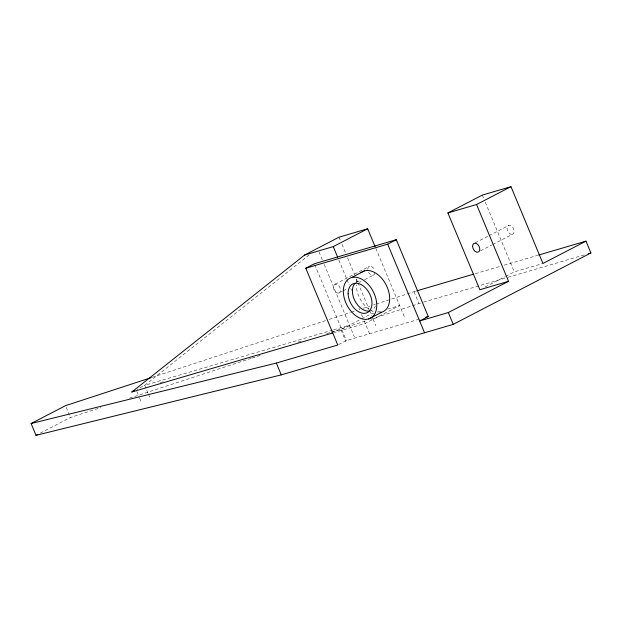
<?xml version="1.0" encoding="UTF-8"?>
<svg xmlns="http://www.w3.org/2000/svg" width="622" height="622" viewBox="0 0 622 622"><rect width="100%" height="100%" fill="white"/><g stroke="black" fill="none" stroke-linecap="round" stroke-linejoin="round"><path stroke-width="0.47" stroke-dasharray="3.11 2.33" d="M309.134 254.981L144.739 385.29L136.995 389.31M40.321 433.099L70.434 417.486L100.857 407.527M335.118 284.192L369.538 266.34M356.352 282.217L358.07 281.323M338.811 293.055A4.821 3.164 62.6 0 0 338.702 285.63A4.821 3.164 62.6 0 0 333.384 287.193A4.821 3.164 62.6 0 0 338.811 293.055L342.248 291.267M343.111 290.824L347.41 288.592M359.462 282.341L361.18 281.447M364.624 279.667L373.223 275.204M475.2 242.844L488.107 236.15M488.97 235.699L508.757 225.436M480.612 250.806L491.792 245.006M492.655 244.563L512.442 234.3A4.821 3.164 62.6 0 0 512.341 226.875A4.821 3.164 62.6 0 0 507.016 228.437A4.821 3.164 62.6 0 0 512.442 234.3M331.565 332.335L340.872 329.598L360.659 319.335M361.522 318.892L370.984 313.986L373.76 313.169M338.617 344.58L346.361 340.561L419.881 318.962M485.028 287.053L504.815 276.79M505.678 276.347L514.285 271.884L542.944 263.464M152.18 377.321L325.5 320.625M329.186 319.413L350.396 312.477M351.313 312.174L354.999 310.969M363.302 308.255L369.756 306.148M373.441 304.935L375.284 304.337M376.209 304.034L415.861 291.127M129.438 398.181L251.132 358.373M252.058 358.07L260.354 355.356M326.729 333.641L330.422 332.436M331.339 332.132L367.299 320.369M370.984 319.164L422.641 302.393M475.363 273.641L500.461 266.27M504.178 265.174L537.641 255.347M377.461 312.081L382.079 310.72M387.63 309.095L399.651 305.558L365.231 323.409L333.617 332.7M423.574 302.121L507.233 277.536M508.166 277.264L584.392 254.864M332.723 330.057L144.739 385.29L149.661 397.108M333.656 329.784L349.471 325.135M160.336 382.647L164.052 381.55M298.062 342.178L301.787 341.081M482.314 195.09L483.799 198.659M485.292 202.236L514.285 271.884M414.003 291.671L418.925 303.482M375.859 248.411L404.564 317.375M339.021 237.192L340.506 240.761M341.991 244.329L345.708 253.263M347.566 257.726L354.633 274.691M356.492 279.154L357.603 281.836M357.977 282.73L369.126 309.515M369.499 310.409L371.684 315.673M373.091 319.047L375.906 325.796M338.842 260.012L346.648 278.765M347.014 279.659L349.245 285.016M350.738 288.585L351.477 290.373M358.91 308.232L359.656 310.013M361.514 314.483L362.626 317.158M364.119 320.734L370.152 335.227M318.993 251.918L322.344 259.949M324.202 264.42L354.392 336.953M314.771 264.661L346.361 340.561M340.872 329.598L345.785 341.416M136.84 391.44L139.297 397.349M139.647 398.197L141.054 401.571M66.22 407.356L70.434 417.486M374.856 273.268A4.821 3.164 62.6 0 1 371.443 275.064A4.821 3.164 62.6 0 1 367.936 270.5M367.796 269.342A4.821 3.164 62.6 0 1 370.393 266.263A4.821 3.164 62.6 0 1 374.452 269.87M373.247 311.599A22.501 14.78 62.6 0 1 370.339 310.129M368.908 309.188A22.501 14.78 62.6 0 1 356.243 284.899M356.352 282.341A22.501 14.78 62.6 0 1 357.572 277.334M356.406 282.108A16.071 10.558 62.6 0 1 360.915 280.996M375.517 305.783A16.071 10.558 62.6 0 1 371.497 310.44"/><path stroke-width="0.93" d="M332.684 332.972L131.833 391.984L304.601 255.036L339.021 237.192L367.68 228.764L375.113 246.623M304.601 255.036L333.268 246.615L367.68 228.764M538.574 255.067L585.978 241.142L590.9 252.952L453.236 324.357L281.253 374.887L36.022 435.33L31.1 423.52L276.339 363.069L337.762 345.023L305.791 268.23L314.398 263.767L396.292 239.703L428.255 316.497L419.648 320.96L448.314 312.539L508.532 281.307L476.561 204.514L447.902 212.942L479.865 289.735L508.532 281.307M31.1 423.52L65.52 405.668L151.255 377.624M305.791 268.23L387.685 244.166L396.292 239.703M447.902 212.942L482.314 195.09L510.981 186.67L542.944 263.464L585.978 241.142M476.561 204.514L510.981 186.67M36.022 435.33L37.74 434.444M351.446 277.606L364.352 270.912M131.833 391.984L134.414 390.647M368.659 318.954A22.501 14.78 62.6 0 0 368.162 284.301A22.501 14.78 62.6 0 0 343.336 291.594A22.501 14.78 62.6 0 0 368.659 318.954L381.566 312.26M416.794 290.847L473.498 274.185M588.109 253.776L590.9 252.952M425.464 317.321L428.255 316.497M448.314 312.539L453.236 324.357M387.685 244.166L424.569 332.778M333.268 246.615L337.723 257.329M276.339 363.069L281.253 374.887M360.939 272.708A22.501 14.78 62.6 0 1 386.573 285.77A22.501 14.78 62.6 0 1 380.019 312.586M369.732 311A16.071 10.558 62.6 0 1 355.108 301.149A16.071 10.558 62.6 0 1 354.983 283.305M472.603 246.281A4.821 3.164 62.6 0 0 478.03 252.151A4.821 3.164 62.6 0 0 477.921 244.718A4.821 3.164 62.6 0 0 472.603 246.281M348.118 293.693A16.071 10.558 62.6 0 0 366.335 313.006A16.071 10.558 62.6 0 0 365.705 288.142A16.071 10.558 62.6 0 0 348.118 293.693"/></g></svg>
